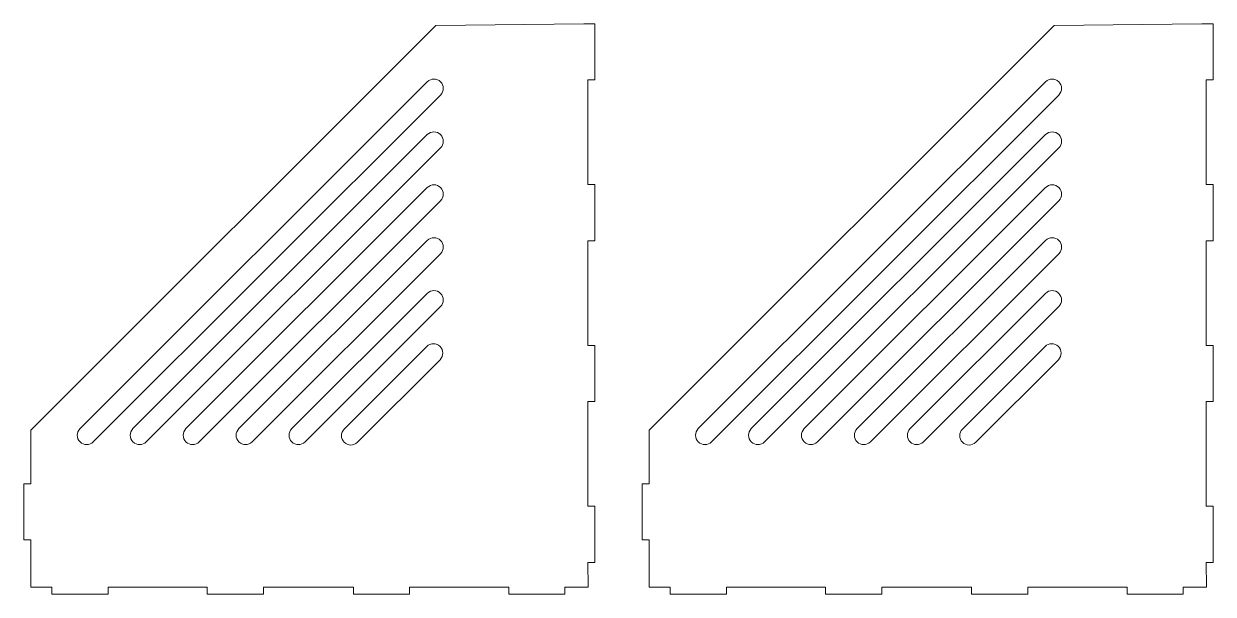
# Model space of a CAD drawing. Header units: millimetres. Extents: x -1743 to -18, y -755 to 899.
# Drawn here: x -1015 to -380, y 594 to 899 of the extents above; entities that cross this region are included whole.
import ezdxf

# ---------------------------------------------------------------- set-up
doc = ezdxf.new("R2010")
doc.units = ezdxf.units.MM
doc.header["$MEASUREMENT"] = 0
doc.layers.add('layer 1', color=7, linetype='Continuous')

msp = doc.modelspace()

# ---------------------------------------------------------------- linework, layer by layer
at = {"layer": 'layer 1', "color": 242, "lineweight": 18}
for points, knots in [([(-795.4482, 898.0577), (-795.4482, 898.0577), (-716.4284, 899.0453), (-716.4284, 899.0453), (-716.4284, 899.0453), (-716.4284, 899.0453), (-710.4284, 899.0453), (-710.4284, 899.0453), (-710.4284, 899.0453), (-710.4284, 899.0453), (-710.4284, 869.0452), (-710.4284, 869.0452), (-710.4284, 869.0452), (-710.4284, 869.0452), (-714.1284, 869.0452), (-714.1284, 869.0452), (-714.1284, 869.0452), (-714.1284, 869.0452), (-714.1284, 813.0453), (-714.1284, 813.0453), (-714.1284, 813.0453), (-714.1284, 813.0453), (-710.4284, 813.0453), (-710.4284, 813.0453), (-710.4284, 813.0453), (-710.4284, 813.0453), (-710.4284, 783.0453), (-710.4284, 783.0453), (-710.4284, 783.0453), (-710.4284, 783.0453), (-714.1284, 783.0453), (-714.1284, 783.0453), (-714.1284, 783.0453), (-714.1284, 783.0453), (-714.1284, 727.0452), (-714.1284, 727.0452), (-714.1284, 727.0452), (-714.1284, 727.0452), (-710.4284, 727.0452), (-710.4284, 727.0452), (-710.4284, 727.0452), (-710.4284, 727.0452), (-710.4284, 697.0453), (-710.4284, 697.0453), (-710.4284, 697.0453), (-710.4284, 697.0453), (-714.1284, 697.0453), (-714.1284, 697.0453), (-714.1284, 697.0453), (-714.1284, 697.0453), (-714.1284, 641.0452), (-714.1284, 641.0452), (-714.1284, 641.0452), (-714.1284, 641.0452), (-710.4284, 641.0452), (-710.4284, 641.0452), (-710.4284, 641.0452), (-710.4284, 641.0452), (-710.4284, 611.0452), (-710.4284, 611.0452), (-710.4284, 611.0452), (-710.4284, 611.0452), (-714.1284, 611.0452), (-714.1284, 611.0452), (-714.1284, 611.0452), (-714.1284, 611.0452), (-714.1001, 597.7983), (-714.1001, 597.7983), (-714.1001, 597.7983), (-714.1001, 597.7983), (-726.4284, 597.7453), (-726.4284, 597.7453), (-726.4284, 597.7453), (-726.4284, 597.7453), (-726.4284, 594.0452), (-726.4284, 594.0452), (-726.4284, 594.0452), (-726.4284, 594.0452), (-756.4284, 594.0452), (-756.4284, 594.0452), (-756.4284, 594.0452), (-756.4284, 594.0452), (-756.4284, 597.7453), (-756.4284, 597.7453), (-756.4284, 597.7453), (-756.4284, 597.7453), (-809.4284, 597.7453), (-809.4284, 597.7453), (-809.4284, 597.7453), (-809.4284, 597.7453), (-809.4284, 594.0452), (-809.4284, 594.0452), (-809.4284, 594.0452), (-809.4284, 594.0452), (-839.4284, 594.0452), (-839.4284, 594.0452), (-839.4284, 594.0452), (-839.4284, 594.0452), (-839.4284, 597.7453), (-839.4284, 597.7453), (-839.4284, 597.7453), (-839.4284, 597.7453), (-887.4284, 597.7453), (-887.4284, 597.7453), (-887.4284, 597.7453), (-887.4284, 597.7453), (-887.4284, 594.0452), (-887.4284, 594.0452), (-887.4284, 594.0452), (-887.4284, 594.0452), (-917.4284, 594.0452), (-917.4284, 594.0452), (-917.4284, 594.0452), (-917.4284, 594.0452), (-917.4284, 597.7453), (-917.4284, 597.7453), (-917.4284, 597.7453), (-917.4284, 597.7453), (-970.4284, 597.7453), (-970.4284, 597.7453), (-970.4284, 597.7453), (-970.4284, 597.7453), (-970.4284, 594.0452), (-970.4284, 594.0452), (-970.4284, 594.0452), (-970.4284, 594.0452), (-1000.4284, 594.0452), (-1000.4284, 594.0452), (-1000.4284, 594.0452), (-1000.4284, 594.0452), (-1000.4284, 597.7453), (-1000.4284, 597.7453), (-1000.4284, 597.7453), (-1000.4284, 597.7453), (-1011.6284, 597.7453), (-1011.6284, 597.7453), (-1011.6284, 597.7453), (-1011.6284, 597.7453), (-1011.7483, 623.0579), (-1011.7483, 623.0579), (-1011.7483, 623.0579), (-1011.7483, 623.0579), (-1015.4483, 623.0579), (-1015.4483, 623.0579), (-1015.4483, 623.0579), (-1015.4483, 623.0579), (-1015.4284, 653), (-1015.4284, 653), (-1015.4284, 653), (-1015.4284, 653), (-1011.7483, 653.058), (-1011.7483, 653.058), (-1011.7483, 653.058), (-1011.7483, 653.058), (-1011.7178, 681.7881), (-1011.7178, 681.7881), (-1011.7178, 681.7881), (-1011.7178, 681.7881), (-795.4482, 898.0577), (-795.4482, 898.0577)], [0, 0, 0, 0, 0.02439024, 0.02439024, 0.02439024, 0.02439024, 0.04878049, 0.04878049, 0.04878049, 0.04878049, 0.07317073, 0.07317073, 0.07317073, 0.07317073, 0.09756098, 0.09756098, 0.09756098, 0.09756098, 0.12195122, 0.12195122, 0.12195122, 0.12195122, 0.14634146, 0.14634146, 0.14634146, 0.14634146, 0.17073171, 0.17073171, 0.17073171, 0.17073171, 0.19512195, 0.19512195, 0.19512195, 0.19512195, 0.2195122, 0.2195122, 0.2195122, 0.2195122, 0.24390244, 0.24390244, 0.24390244, 0.24390244, 0.26829268, 0.26829268, 0.26829268, 0.26829268, 0.29268293, 0.29268293, 0.29268293, 0.29268293, 0.31707317, 0.31707317, 0.31707317, 0.31707317, 0.34146341, 0.34146341, 0.34146341, 0.34146341, 0.36585366, 0.36585366, 0.36585366, 0.36585366, 0.3902439, 0.3902439, 0.3902439, 0.3902439, 0.41463415, 0.41463415, 0.41463415, 0.41463415, 0.43902439, 0.43902439, 0.43902439, 0.43902439, 0.46341463, 0.46341463, 0.46341463, 0.46341463, 0.48780488, 0.48780488, 0.48780488, 0.48780488, 0.51219512, 0.51219512, 0.51219512, 0.51219512, 0.53658537, 0.53658537, 0.53658537, 0.53658537, 0.56097561, 0.56097561, 0.56097561, 0.56097561, 0.58536585, 0.58536585, 0.58536585, 0.58536585, 0.6097561, 0.6097561, 0.6097561, 0.6097561, 0.63414634, 0.63414634, 0.63414634, 0.63414634, 0.65853659, 0.65853659, 0.65853659, 0.65853659, 0.68292683, 0.68292683, 0.68292683, 0.68292683, 0.70731707, 0.70731707, 0.70731707, 0.70731707, 0.73170732, 0.73170732, 0.73170732, 0.73170732, 0.75609756, 0.75609756, 0.75609756, 0.75609756, 0.7804878, 0.7804878, 0.7804878, 0.7804878, 0.80487805, 0.80487805, 0.80487805, 0.80487805, 0.82926829, 0.82926829, 0.82926829, 0.82926829, 0.85365854, 0.85365854, 0.85365854, 0.85365854, 0.87804878, 0.87804878, 0.87804878, 0.87804878, 0.90243902, 0.90243902, 0.90243902, 0.90243902, 0.92682927, 0.92682927, 0.92682927, 0.92682927, 0.95121951, 0.95121951, 0.95121951, 0.95121951, 1, 1, 1, 1]), ([(-465.2481, 898.0577), (-465.2481, 898.0577), (-386.2283, 899.0453), (-386.2283, 899.0453), (-386.2283, 899.0453), (-386.2283, 899.0453), (-380.2283, 899.0453), (-380.2283, 899.0453), (-380.2283, 899.0453), (-380.2283, 899.0453), (-380.2283, 869.0452), (-380.2283, 869.0452), (-380.2283, 869.0452), (-380.2283, 869.0452), (-383.9283, 869.0452), (-383.9283, 869.0452), (-383.9283, 869.0452), (-383.9283, 869.0452), (-383.9283, 813.0453), (-383.9283, 813.0453), (-383.9283, 813.0453), (-383.9283, 813.0453), (-380.2283, 813.0453), (-380.2283, 813.0453), (-380.2283, 813.0453), (-380.2283, 813.0453), (-380.2283, 783.0453), (-380.2283, 783.0453), (-380.2283, 783.0453), (-380.2283, 783.0453), (-383.9283, 783.0453), (-383.9283, 783.0453), (-383.9283, 783.0453), (-383.9283, 783.0453), (-383.9283, 727.0452), (-383.9283, 727.0452), (-383.9283, 727.0452), (-383.9283, 727.0452), (-380.2283, 727.0452), (-380.2283, 727.0452), (-380.2283, 727.0452), (-380.2283, 727.0452), (-380.2283, 697.0453), (-380.2283, 697.0453), (-380.2283, 697.0453), (-380.2283, 697.0453), (-383.9283, 697.0453), (-383.9283, 697.0453), (-383.9283, 697.0453), (-383.9283, 697.0453), (-383.9283, 641.0452), (-383.9283, 641.0452), (-383.9283, 641.0452), (-383.9283, 641.0452), (-380.2283, 641.0452), (-380.2283, 641.0452), (-380.2283, 641.0452), (-380.2283, 641.0452), (-380.2283, 611.0452), (-380.2283, 611.0452), (-380.2283, 611.0452), (-380.2283, 611.0452), (-383.9283, 611.0452), (-383.9283, 611.0452), (-383.9283, 611.0452), (-383.9283, 611.0452), (-383.9, 597.7983), (-383.9, 597.7983), (-383.9, 597.7983), (-383.9, 597.7983), (-396.2283, 597.7453), (-396.2283, 597.7453), (-396.2283, 597.7453), (-396.2283, 597.7453), (-396.2283, 594.0452), (-396.2283, 594.0452), (-396.2283, 594.0452), (-396.2283, 594.0452), (-426.2283, 594.0452), (-426.2283, 594.0452), (-426.2283, 594.0452), (-426.2283, 594.0452), (-426.2283, 597.7453), (-426.2283, 597.7453), (-426.2283, 597.7453), (-426.2283, 597.7453), (-479.2283, 597.7453), (-479.2283, 597.7453), (-479.2283, 597.7453), (-479.2283, 597.7453), (-479.2283, 594.0452), (-479.2283, 594.0452), (-479.2283, 594.0452), (-479.2283, 594.0452), (-509.2283, 594.0452), (-509.2283, 594.0452), (-509.2283, 594.0452), (-509.2283, 594.0452), (-509.2283, 597.7453), (-509.2283, 597.7453), (-509.2283, 597.7453), (-509.2283, 597.7453), (-557.2283, 597.7453), (-557.2283, 597.7453), (-557.2283, 597.7453), (-557.2283, 597.7453), (-557.2283, 594.0452), (-557.2283, 594.0452), (-557.2283, 594.0452), (-557.2283, 594.0452), (-587.2283, 594.0452), (-587.2283, 594.0452), (-587.2283, 594.0452), (-587.2283, 594.0452), (-587.2283, 597.7453), (-587.2283, 597.7453), (-587.2283, 597.7453), (-587.2283, 597.7453), (-640.2283, 597.7453), (-640.2283, 597.7453), (-640.2283, 597.7453), (-640.2283, 597.7453), (-640.2283, 594.0452), (-640.2283, 594.0452), (-640.2283, 594.0452), (-640.2283, 594.0452), (-670.2283, 594.0452), (-670.2283, 594.0452), (-670.2283, 594.0452), (-670.2283, 594.0452), (-670.2283, 597.7453), (-670.2283, 597.7453), (-670.2283, 597.7453), (-670.2283, 597.7453), (-681.4283, 597.7453), (-681.4283, 597.7453), (-681.4283, 597.7453), (-681.4283, 597.7453), (-681.5482, 623.0579), (-681.5482, 623.0579), (-681.5482, 623.0579), (-681.5482, 623.0579), (-685.2482, 623.0579), (-685.2482, 623.0579), (-685.2482, 623.0579), (-685.2482, 623.0579), (-685.2283, 653), (-685.2283, 653), (-685.2283, 653), (-685.2283, 653), (-681.5482, 653.058), (-681.5482, 653.058), (-681.5482, 653.058), (-681.5482, 653.058), (-681.5177, 681.7881), (-681.5177, 681.7881), (-681.5177, 681.7881), (-681.5177, 681.7881), (-465.2481, 898.0577), (-465.2481, 898.0577)], [0, 0, 0, 0, 0.02439024, 0.02439024, 0.02439024, 0.02439024, 0.04878049, 0.04878049, 0.04878049, 0.04878049, 0.07317073, 0.07317073, 0.07317073, 0.07317073, 0.09756098, 0.09756098, 0.09756098, 0.09756098, 0.12195122, 0.12195122, 0.12195122, 0.12195122, 0.14634146, 0.14634146, 0.14634146, 0.14634146, 0.17073171, 0.17073171, 0.17073171, 0.17073171, 0.19512195, 0.19512195, 0.19512195, 0.19512195, 0.2195122, 0.2195122, 0.2195122, 0.2195122, 0.24390244, 0.24390244, 0.24390244, 0.24390244, 0.26829268, 0.26829268, 0.26829268, 0.26829268, 0.29268293, 0.29268293, 0.29268293, 0.29268293, 0.31707317, 0.31707317, 0.31707317, 0.31707317, 0.34146341, 0.34146341, 0.34146341, 0.34146341, 0.36585366, 0.36585366, 0.36585366, 0.36585366, 0.3902439, 0.3902439, 0.3902439, 0.3902439, 0.41463415, 0.41463415, 0.41463415, 0.41463415, 0.43902439, 0.43902439, 0.43902439, 0.43902439, 0.46341463, 0.46341463, 0.46341463, 0.46341463, 0.48780488, 0.48780488, 0.48780488, 0.48780488, 0.51219512, 0.51219512, 0.51219512, 0.51219512, 0.53658537, 0.53658537, 0.53658537, 0.53658537, 0.56097561, 0.56097561, 0.56097561, 0.56097561, 0.58536585, 0.58536585, 0.58536585, 0.58536585, 0.6097561, 0.6097561, 0.6097561, 0.6097561, 0.63414634, 0.63414634, 0.63414634, 0.63414634, 0.65853659, 0.65853659, 0.65853659, 0.65853659, 0.68292683, 0.68292683, 0.68292683, 0.68292683, 0.70731707, 0.70731707, 0.70731707, 0.70731707, 0.73170732, 0.73170732, 0.73170732, 0.73170732, 0.75609756, 0.75609756, 0.75609756, 0.75609756, 0.7804878, 0.7804878, 0.7804878, 0.7804878, 0.80487805, 0.80487805, 0.80487805, 0.80487805, 0.82926829, 0.82926829, 0.82926829, 0.82926829, 0.85365854, 0.85365854, 0.85365854, 0.85365854, 0.87804878, 0.87804878, 0.87804878, 0.87804878, 0.90243902, 0.90243902, 0.90243902, 0.90243902, 0.92682927, 0.92682927, 0.92682927, 0.92682927, 0.95121951, 0.95121951, 0.95121951, 0.95121951, 1, 1, 1, 1]), ([(-792.9044, 868.0013), (-792.9044, 868.0013), (-792.9044, 868.0013), (-792.9044, 868.0013), (-792.9044, 868.0013), (-794.849, 869.9458), (-798.0309, 869.9458), (-799.9755, 868.0013), (-799.9755, 868.0013), (-799.9755, 868.0013), (-985.4078, 682.5688), (-985.4078, 682.5688), (-985.4078, 682.5688), (-987.3525, 680.6244), (-987.3525, 677.4424), (-985.4078, 675.4979), (-985.4078, 675.4979), (-985.4078, 675.4979), (-985.4078, 675.4979), (-985.4078, 675.4979), (-985.4078, 675.4979), (-983.4634, 673.5533), (-980.2813, 673.5533), (-978.3369, 675.4979), (-978.3369, 675.4979), (-978.3369, 675.4979), (-792.9044, 860.9303), (-792.9044, 860.9303), (-792.9044, 860.9303), (-790.9599, 862.8748), (-790.9599, 866.0568), (-792.9044, 868.0013)], [0, 0, 0, 0, 0.11111111, 0.11111111, 0.11111111, 0.11111111, 0.22222222, 0.22222222, 0.22222222, 0.22222222, 0.33333333, 0.33333333, 0.33333333, 0.33333333, 0.44444444, 0.44444444, 0.44444444, 0.44444444, 0.55555556, 0.55555556, 0.55555556, 0.55555556, 0.66666667, 0.66666667, 0.66666667, 0.66666667, 0.77777778, 0.77777778, 0.77777778, 0.77777778, 1, 1, 1, 1]), ([(-462.7043, 868.0013), (-462.7043, 868.0013), (-462.7043, 868.0013), (-462.7043, 868.0013), (-462.7043, 868.0013), (-464.6489, 869.9458), (-467.8308, 869.9458), (-469.7754, 868.0013), (-469.7754, 868.0013), (-469.7754, 868.0013), (-655.2077, 682.5688), (-655.2077, 682.5688), (-655.2077, 682.5688), (-657.1524, 680.6244), (-657.1524, 677.4424), (-655.2077, 675.4979), (-655.2077, 675.4979), (-655.2077, 675.4979), (-655.2077, 675.4979), (-655.2077, 675.4979), (-655.2077, 675.4979), (-653.2633, 673.5533), (-650.0812, 673.5533), (-648.1368, 675.4979), (-648.1368, 675.4979), (-648.1368, 675.4979), (-462.7043, 860.9303), (-462.7043, 860.9303), (-462.7043, 860.9303), (-460.7598, 862.8748), (-460.7598, 866.0568), (-462.7043, 868.0013)], [0, 0, 0, 0, 0.11111111, 0.11111111, 0.11111111, 0.11111111, 0.22222222, 0.22222222, 0.22222222, 0.22222222, 0.33333333, 0.33333333, 0.33333333, 0.33333333, 0.44444444, 0.44444444, 0.44444444, 0.44444444, 0.55555556, 0.55555556, 0.55555556, 0.55555556, 0.66666667, 0.66666667, 0.66666667, 0.66666667, 0.77777778, 0.77777778, 0.77777778, 0.77777778, 1, 1, 1, 1]), ([(-792.8883, 839.7659), (-792.8883, 839.7659), (-792.8883, 839.7659), (-792.8883, 839.7659), (-792.8883, 839.7659), (-790.9436, 837.8213), (-790.9436, 834.6392), (-792.8883, 832.6948), (-792.8883, 832.6948), (-792.8883, 832.6948), (-950.0688, 675.5141), (-950.0688, 675.5141), (-950.0688, 675.5141), (-952.0135, 673.5696), (-955.1953, 673.5696), (-957.14, 675.5141), (-957.14, 675.5141), (-957.14, 675.5141), (-957.14, 675.5141), (-957.14, 675.5141), (-957.14, 675.5141), (-959.0844, 677.4587), (-959.0844, 680.6406), (-957.14, 682.5853), (-957.14, 682.5853), (-957.14, 682.5853), (-799.9593, 839.7659), (-799.9593, 839.7659), (-799.9593, 839.7659), (-798.0147, 841.7104), (-794.8328, 841.7104), (-792.8883, 839.7659)], [0, 0, 0, 0, 0.11111111, 0.11111111, 0.11111111, 0.11111111, 0.22222222, 0.22222222, 0.22222222, 0.22222222, 0.33333333, 0.33333333, 0.33333333, 0.33333333, 0.44444444, 0.44444444, 0.44444444, 0.44444444, 0.55555556, 0.55555556, 0.55555556, 0.55555556, 0.66666667, 0.66666667, 0.66666667, 0.66666667, 0.77777778, 0.77777778, 0.77777778, 0.77777778, 1, 1, 1, 1]), ([(-462.6882, 839.7659), (-462.6882, 839.7659), (-462.6882, 839.7659), (-462.6882, 839.7659), (-462.6882, 839.7659), (-460.7435, 837.8213), (-460.7435, 834.6392), (-462.6882, 832.6948), (-462.6882, 832.6948), (-462.6882, 832.6948), (-619.8687, 675.5141), (-619.8687, 675.5141), (-619.8687, 675.5141), (-621.8134, 673.5696), (-624.9952, 673.5696), (-626.9399, 675.5141), (-626.9399, 675.5141), (-626.9399, 675.5141), (-626.9399, 675.5141), (-626.9399, 675.5141), (-626.9399, 675.5141), (-628.8843, 677.4587), (-628.8843, 680.6406), (-626.9399, 682.5853), (-626.9399, 682.5853), (-626.9399, 682.5853), (-469.7592, 839.7659), (-469.7592, 839.7659), (-469.7592, 839.7659), (-467.8146, 841.7104), (-464.6327, 841.7104), (-462.6882, 839.7659)], [0, 0, 0, 0, 0.11111111, 0.11111111, 0.11111111, 0.11111111, 0.22222222, 0.22222222, 0.22222222, 0.22222222, 0.33333333, 0.33333333, 0.33333333, 0.33333333, 0.44444444, 0.44444444, 0.44444444, 0.44444444, 0.55555556, 0.55555556, 0.55555556, 0.55555556, 0.66666667, 0.66666667, 0.66666667, 0.66666667, 0.77777778, 0.77777778, 0.77777778, 0.77777778, 1, 1, 1, 1]), ([(-792.8892, 811.481), (-792.8892, 811.481), (-792.8892, 811.481), (-792.8892, 811.481), (-792.8892, 811.481), (-790.9448, 809.5364), (-790.9447, 806.3545), (-792.8892, 804.4099), (-792.8892, 804.4099), (-792.8892, 804.4099), (-921.7857, 675.5135), (-921.7857, 675.5135), (-921.7857, 675.5135), (-923.7302, 673.569), (-926.9122, 673.569), (-928.8567, 675.5135), (-928.8567, 675.5135), (-928.8567, 675.5135), (-928.8567, 675.5135), (-928.8567, 675.5135), (-928.8567, 675.5135), (-930.8013, 677.4581), (-930.8013, 680.64), (-928.8567, 682.5847), (-928.8567, 682.5847), (-928.8567, 682.5847), (-799.9604, 811.481), (-799.9604, 811.481), (-799.9604, 811.481), (-798.0157, 813.4256), (-794.8339, 813.4255), (-792.8892, 811.481)], [0, 0, 0, 0, 0.11111111, 0.11111111, 0.11111111, 0.11111111, 0.22222222, 0.22222222, 0.22222222, 0.22222222, 0.33333333, 0.33333333, 0.33333333, 0.33333333, 0.44444444, 0.44444444, 0.44444444, 0.44444444, 0.55555556, 0.55555556, 0.55555556, 0.55555556, 0.66666667, 0.66666667, 0.66666667, 0.66666667, 0.77777778, 0.77777778, 0.77777778, 0.77777778, 1, 1, 1, 1]), ([(-462.6891, 811.481), (-462.6891, 811.481), (-462.6891, 811.481), (-462.6891, 811.481), (-462.6891, 811.481), (-460.7447, 809.5364), (-460.7446, 806.3545), (-462.6891, 804.4099), (-462.6891, 804.4099), (-462.6891, 804.4099), (-591.5856, 675.5135), (-591.5856, 675.5135), (-591.5856, 675.5135), (-593.5301, 673.569), (-596.7121, 673.569), (-598.6566, 675.5135), (-598.6566, 675.5135), (-598.6566, 675.5135), (-598.6566, 675.5135), (-598.6566, 675.5135), (-598.6566, 675.5135), (-600.6012, 677.4581), (-600.6012, 680.64), (-598.6566, 682.5847), (-598.6566, 682.5847), (-598.6566, 682.5847), (-469.7603, 811.481), (-469.7603, 811.481), (-469.7603, 811.481), (-467.8156, 813.4256), (-464.6338, 813.4255), (-462.6891, 811.481)], [0, 0, 0, 0, 0.11111111, 0.11111111, 0.11111111, 0.11111111, 0.22222222, 0.22222222, 0.22222222, 0.22222222, 0.33333333, 0.33333333, 0.33333333, 0.33333333, 0.44444444, 0.44444444, 0.44444444, 0.44444444, 0.55555556, 0.55555556, 0.55555556, 0.55555556, 0.66666667, 0.66666667, 0.66666667, 0.66666667, 0.77777778, 0.77777778, 0.77777778, 0.77777778, 1, 1, 1, 1]), ([(-792.8898, 783.1966), (-792.8898, 783.1966), (-792.8898, 783.1966), (-792.8898, 783.1966), (-792.8898, 783.1966), (-790.9454, 781.2522), (-790.9454, 778.0701), (-792.8898, 776.1256), (-792.8898, 776.1256), (-792.8898, 776.1256), (-893.5027, 675.5128), (-893.5027, 675.5128), (-893.5027, 675.5128), (-895.4471, 673.5683), (-898.6292, 673.5683), (-900.5737, 675.5127), (-900.5737, 675.5127), (-900.5737, 675.5127), (-900.5737, 675.5127), (-900.5737, 675.5127), (-900.5737, 675.5127), (-902.5183, 677.4573), (-902.5183, 680.6393), (-900.5736, 682.5838), (-900.5736, 682.5838), (-900.5736, 682.5838), (-799.961, 783.1966), (-799.961, 783.1966), (-799.961, 783.1966), (-798.0163, 785.1411), (-794.8344, 785.1411), (-792.8898, 783.1966)], [0, 0, 0, 0, 0.11111111, 0.11111111, 0.11111111, 0.11111111, 0.22222222, 0.22222222, 0.22222222, 0.22222222, 0.33333333, 0.33333333, 0.33333333, 0.33333333, 0.44444444, 0.44444444, 0.44444444, 0.44444444, 0.55555556, 0.55555556, 0.55555556, 0.55555556, 0.66666667, 0.66666667, 0.66666667, 0.66666667, 0.77777778, 0.77777778, 0.77777778, 0.77777778, 1, 1, 1, 1]), ([(-462.6897, 783.1966), (-462.6897, 783.1966), (-462.6897, 783.1966), (-462.6897, 783.1966), (-462.6897, 783.1966), (-460.7453, 781.2522), (-460.7453, 778.0701), (-462.6897, 776.1256), (-462.6897, 776.1256), (-462.6897, 776.1256), (-563.3026, 675.5128), (-563.3026, 675.5128), (-563.3026, 675.5128), (-565.247, 673.5683), (-568.4291, 673.5683), (-570.3736, 675.5127), (-570.3736, 675.5127), (-570.3736, 675.5127), (-570.3736, 675.5127), (-570.3736, 675.5127), (-570.3736, 675.5127), (-572.3182, 677.4573), (-572.3182, 680.6393), (-570.3735, 682.5838), (-570.3735, 682.5838), (-570.3735, 682.5838), (-469.7609, 783.1966), (-469.7609, 783.1966), (-469.7609, 783.1966), (-467.8162, 785.1411), (-464.6343, 785.1411), (-462.6897, 783.1966)], [0, 0, 0, 0, 0.11111111, 0.11111111, 0.11111111, 0.11111111, 0.22222222, 0.22222222, 0.22222222, 0.22222222, 0.33333333, 0.33333333, 0.33333333, 0.33333333, 0.44444444, 0.44444444, 0.44444444, 0.44444444, 0.55555556, 0.55555556, 0.55555556, 0.55555556, 0.66666667, 0.66666667, 0.66666667, 0.66666667, 0.77777778, 0.77777778, 0.77777778, 0.77777778, 1, 1, 1, 1]), ([(-872.2901, 675.512), (-872.2901, 675.512), (-872.2903, 675.512), (-872.2903, 675.512), (-872.2903, 675.512), (-874.2349, 677.4566), (-874.2349, 680.6384), (-872.2902, 682.583), (-872.2902, 682.583), (-872.2902, 682.583), (-799.9617, 754.9116), (-799.9617, 754.9116), (-799.9617, 754.9116), (-798.017, 756.8562), (-794.8352, 756.8562), (-792.8907, 754.9118), (-792.8907, 754.9118), (-792.8907, 754.9118), (-792.8905, 754.9115), (-792.8905, 754.9115), (-792.8905, 754.9115), (-790.946, 752.967), (-790.946, 749.7852), (-792.8905, 747.8406), (-792.8905, 747.8406), (-792.8905, 747.8406), (-865.2192, 675.512), (-865.2192, 675.512), (-865.2192, 675.512), (-867.1637, 673.5674), (-870.3457, 673.5674), (-872.2901, 675.512)], [0, 0, 0, 0, 0.11111111, 0.11111111, 0.11111111, 0.11111111, 0.22222222, 0.22222222, 0.22222222, 0.22222222, 0.33333333, 0.33333333, 0.33333333, 0.33333333, 0.44444444, 0.44444444, 0.44444444, 0.44444444, 0.55555556, 0.55555556, 0.55555556, 0.55555556, 0.66666667, 0.66666667, 0.66666667, 0.66666667, 0.77777778, 0.77777778, 0.77777778, 0.77777778, 1, 1, 1, 1]), ([(-542.09, 675.512), (-542.09, 675.512), (-542.0902, 675.512), (-542.0902, 675.512), (-542.0902, 675.512), (-544.0348, 677.4566), (-544.0348, 680.6384), (-542.0901, 682.583), (-542.0901, 682.583), (-542.0901, 682.583), (-469.7616, 754.9116), (-469.7616, 754.9116), (-469.7616, 754.9116), (-467.8169, 756.8562), (-464.6351, 756.8562), (-462.6906, 754.9118), (-462.6906, 754.9118), (-462.6906, 754.9118), (-462.6904, 754.9115), (-462.6904, 754.9115), (-462.6904, 754.9115), (-460.7459, 752.967), (-460.7459, 749.7852), (-462.6904, 747.8406), (-462.6904, 747.8406), (-462.6904, 747.8406), (-535.0191, 675.512), (-535.0191, 675.512), (-535.0191, 675.512), (-536.9636, 673.5674), (-540.1456, 673.5674), (-542.09, 675.512)], [0, 0, 0, 0, 0.11111111, 0.11111111, 0.11111111, 0.11111111, 0.22222222, 0.22222222, 0.22222222, 0.22222222, 0.33333333, 0.33333333, 0.33333333, 0.33333333, 0.44444444, 0.44444444, 0.44444444, 0.44444444, 0.55555556, 0.55555556, 0.55555556, 0.55555556, 0.66666667, 0.66666667, 0.66666667, 0.66666667, 0.77777778, 0.77777778, 0.77777778, 0.77777778, 1, 1, 1, 1]), ([(-844.3259, 675.2877), (-844.3259, 675.2877), (-844.3259, 675.2878), (-844.3259, 675.2878), (-844.3259, 675.2878), (-846.2706, 677.2325), (-846.2704, 680.4142), (-844.3259, 682.3588), (-844.3259, 682.3588), (-844.3259, 682.3588), (-800.1868, 726.498), (-800.1868, 726.498), (-800.1868, 726.498), (-798.2423, 728.4424), (-795.0604, 728.4424), (-793.1159, 726.4979), (-793.1159, 726.4979), (-793.1159, 726.4979), (-793.1158, 726.4978), (-793.1158, 726.4978), (-793.1158, 726.4978), (-791.1711, 724.5532), (-791.1711, 721.3714), (-793.1157, 719.4269), (-793.1157, 719.4269), (-793.1157, 719.4269), (-837.2549, 675.2877), (-837.2549, 675.2877), (-837.2549, 675.2877), (-839.1994, 673.3433), (-842.3812, 673.3431), (-844.3259, 675.2877)], [0, 0, 0, 0, 0.11111111, 0.11111111, 0.11111111, 0.11111111, 0.22222222, 0.22222222, 0.22222222, 0.22222222, 0.33333333, 0.33333333, 0.33333333, 0.33333333, 0.44444444, 0.44444444, 0.44444444, 0.44444444, 0.55555556, 0.55555556, 0.55555556, 0.55555556, 0.66666667, 0.66666667, 0.66666667, 0.66666667, 0.77777778, 0.77777778, 0.77777778, 0.77777778, 1, 1, 1, 1]), ([(-514.1258, 675.2877), (-514.1258, 675.2877), (-514.1258, 675.2878), (-514.1258, 675.2878), (-514.1258, 675.2878), (-516.0705, 677.2325), (-516.0703, 680.4142), (-514.1258, 682.3588), (-514.1258, 682.3588), (-514.1258, 682.3588), (-469.9867, 726.498), (-469.9867, 726.498), (-469.9867, 726.498), (-468.0422, 728.4424), (-464.8603, 728.4424), (-462.9158, 726.4979), (-462.9158, 726.4979), (-462.9158, 726.4979), (-462.9157, 726.4978), (-462.9157, 726.4978), (-462.9157, 726.4978), (-460.971, 724.5532), (-460.971, 721.3714), (-462.9156, 719.4269), (-462.9156, 719.4269), (-462.9156, 719.4269), (-507.0548, 675.2877), (-507.0548, 675.2877), (-507.0548, 675.2877), (-508.9993, 673.3433), (-512.1811, 673.3431), (-514.1258, 675.2877)], [0, 0, 0, 0, 0.11111111, 0.11111111, 0.11111111, 0.11111111, 0.22222222, 0.22222222, 0.22222222, 0.22222222, 0.33333333, 0.33333333, 0.33333333, 0.33333333, 0.44444444, 0.44444444, 0.44444444, 0.44444444, 0.55555556, 0.55555556, 0.55555556, 0.55555556, 0.66666667, 0.66666667, 0.66666667, 0.66666667, 0.77777778, 0.77777778, 0.77777778, 0.77777778, 1, 1, 1, 1])]:
    msp.add_open_spline(points, degree=3, knots=knots, dxfattribs=at)

doc.saveas('drawing.dxf')
